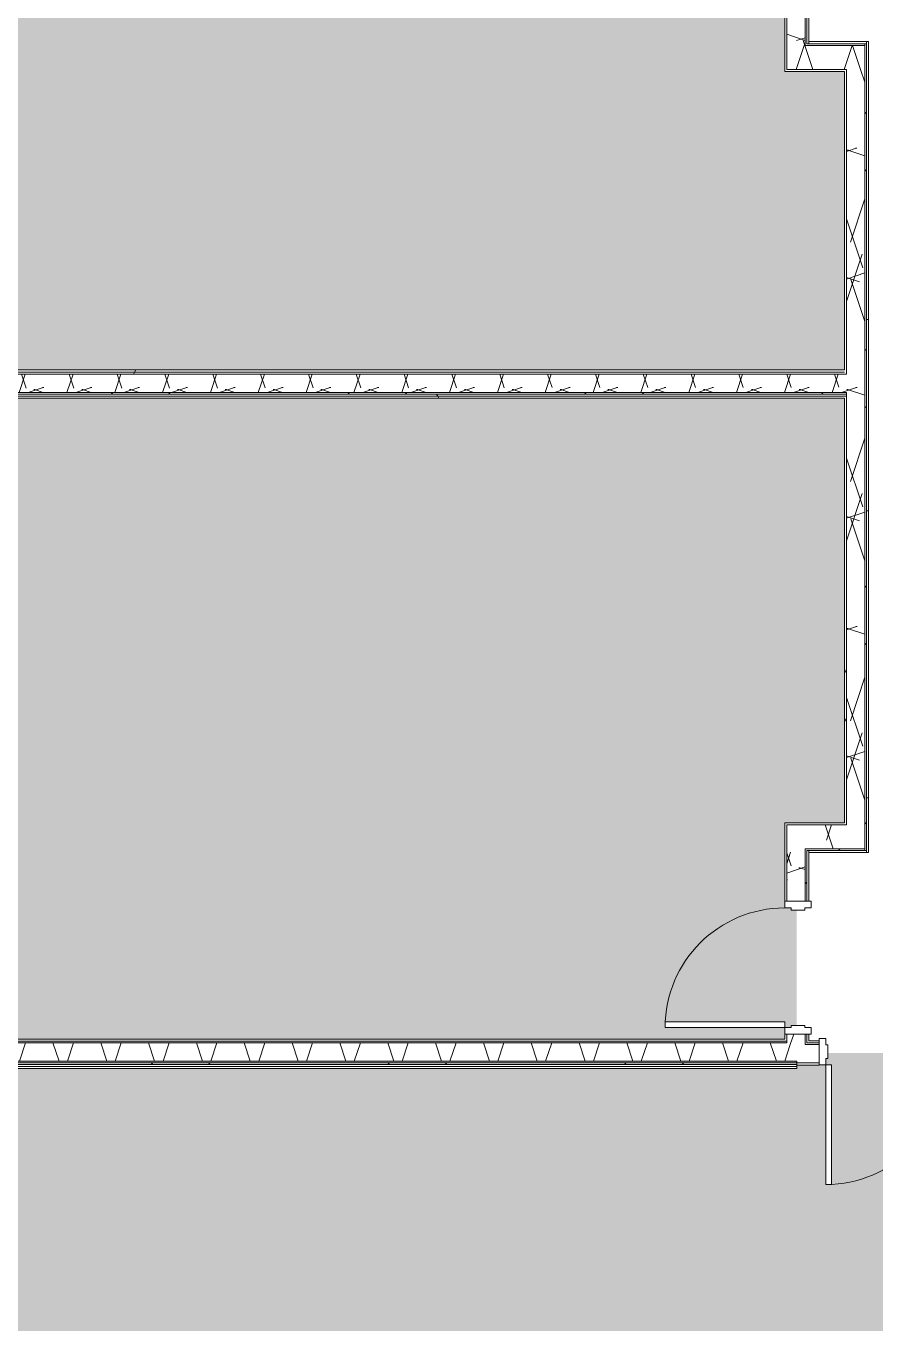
# Model space of a CAD drawing. Header units: inches. Extents: x -1551 to 2054, y 9767 to 12269.
# Drawn here: x 231 to 486.7, y 10267.5 to 10658 of the extents above; entities that cross this region are included whole.
import ezdxf

# ---------------------------------------------------------------- set-up
doc = ezdxf.new("R2010")
doc.units = ezdxf.units.IN
doc.header["$MEASUREMENT"] = 0
for name, color, linetype, lineweight in [('A-AREA-PATT-3', 83, 'Continuous', 9), ('A-AREA-PATT-4', 233, 'Continuous', 9), ('A-AREA-PATT-5', 153, 'Continuous', 9), ('A-DOOR', 31, 'Continuous', 9), ('A-DOOR-FRAM', 31, 'Continuous', 9), ('A-WALL', 113, 'Continuous', 9), ('A-WALL-PATT-1', 8, 'Continuous', 9), ('A-WALL-PATT-2', 253, 'Continuous', 9), ('A-WALL-PATT-5', 111, 'Continuous', 9), ('I-WALL', 2, 'Continuous', 9), ('I-WALL-1', 1, 'Continuous', 5)]:
    doc.layers.add(name, color=color, linetype=linetype, lineweight=lineweight)
pattern_1 = [(161.57, (3966.5794, 1.8), (-14.4010124, -0.0012439), [0, -102.456, 11.376, 0]), (18.43, (3962.9794, 1.8), (-14.4010124, 0.0012439), [0, -102.456, 11.376, 0]), (108.43, (3966.5794, 1.8), (7.1973965, -36.003153), [34.146, -79.686]), (71.57, (3962.9794, 1.8), (7.1973965, 36.003153), [34.146, -79.686])]
pattern_2 = [(45, (3964.78, 0), (-35.63818, 35.63818), []), (45, (3964.78, 54), (-35.63818, 35.63818), [])]
pattern_3 = [(0, (3964.78, 0), (115.2, 28.8), [4.752, -81.648, 4.752, -81.648, -460.8]), (0, (3964.78, 0), (115.2, 28.8), [-172.8, 4.752, -168.048, 4.752, -81.648, -201.6]), (0, (3964.78, 0), (115.2, 28.8), [-432, 4.752, -52.848, 4.752, -139.248]), (120, (4007.98, 14.4), (-82.54153, 85.36613), [4.752, -81.648, 4.752, -81.648, -460.8]), (120, (4007.98, 14.4), (-82.54153, 85.36613), [-172.8, 4.752, -168.048, 4.752, -81.648, -201.6]), (120, (4007.98, 14.4), (-82.54153, 85.36613), [-432, 4.752, -52.848, 4.752, -139.248]), (240, (4022.38, 72), (-32.65847, -114.16613), [4.752, -81.648, 4.752, -81.648, -460.8]), (240, (4022.38, 72), (-32.65847, -114.16613), [-172.8, 4.752, -168.048, 4.752, -81.648, -201.6]), (240, (4022.38, 72), (-32.65847, -114.16613), [-432, 4.752, -52.848, 4.752, -139.248])]

# ---------------------------------------------------------------- blocks, each defined once
blk = doc.blocks.new('HOLLOW METAL - UNIT DOOR-2191978-KEY PLAN - 1ST FLOOR')
at = {"layer": 'A-DOOR'}
for p, q in [((18, 39.875), (16.25, 39.875)), ((16.25, 39.875), (16.25, 3.875)), ((18, 3.875), (18, 39.875)), ((16.25, 3.875), (18, 3.875))]:
    blk.add_line(p, q, dxfattribs=at)
blk.add_arc((18, 3.875), 36, 90, 180, dxfattribs=at)
at = {"layer": 'A-DOOR-FRAM'}
for p, q in [((-18, 3.875), (-20, 3.875)), ((-20, 3.875), (-20, -4.125)), ((-18, 1.9375), (-18, 3.875)), ((-17.375, 1.9375), (-18, 1.9375)), ((-17.375, -2.1875), (-17.375, 1.9375)), ((18, 1.9375), (17.375, 1.9375)), ((17.375, 1.9375), (17.375, -2.1875)), ((18, 3.875), (18, 1.9375)), ((20, 3.875), (18, 3.875)), ((20, -4.125), (20, 3.875)), ((-18, -4.125), (-18, -2.1875)), ((-18, -2.1875), (-17.375, -2.1875)), ((17.375, -2.1875), (18, -2.1875)), ((18, -2.1875), (18, -4.125)), ((-20, -4.125), (-18, -4.125)), ((18, -4.125), (20, -4.125))]:
    blk.add_line(p, q, dxfattribs=at)
blk = doc.blocks.new('HOLLOW METAL - UNIT DOOR-2191977-KEY PLAN - 1ST FLOOR')
at = {"layer": 'A-DOOR'}
for p, q in [((16.25, -3.875), (18, -3.875)), ((16.25, -39.875), (16.25, -3.875)), ((18, -3.875), (18, -39.875)), ((18, -39.875), (16.25, -39.875))]:
    blk.add_line(p, q, dxfattribs=at)
blk.add_arc((18, -3.875), 36, 180, 270, dxfattribs=at)
at = {"layer": 'A-DOOR-FRAM'}
for p, q in [((-20, 4.125), (-18, 4.125)), ((-20, -3.875), (-20, 4.125)), ((-18, 4.125), (-18, 2.1875)), ((18, 4.125), (20, 4.125)), ((18, 2.1875), (18, 4.125)), ((20, 4.125), (20, -3.875)), ((-18, 2.1875), (-17.375, 2.1875)), ((-17.375, 2.1875), (-17.375, -1.9375)), ((17.375, 2.1875), (18, 2.1875)), ((17.375, -1.9375), (17.375, 2.1875)), ((-18, -3.875), (-20, -3.875)), ((-18, -1.9375), (-18, -3.875)), ((-17.375, -1.9375), (-18, -1.9375)), ((18, -1.9375), (17.375, -1.9375)), ((18, -3.875), (18, -1.9375)), ((20, -3.875), (18, -3.875))]:
    blk.add_line(p, q, dxfattribs=at)

msp = doc.modelspace()

# ---------------------------------------------------------------- hatches: boundary and pattern name
at = {"layer": 'A-AREA-PATT-3'}
h = msp.add_hatch(color=256, dxfattribs=at)
h.paths.add_polyline_path([(560.31, 10017.71), (621.62, 10017.71), (621.62, 10373.41), (552.02, 10373.41), (552.02, 10345.21), (507.86, 10345.21), (507.86, 10347.15), (507.23, 10347.15), (507.23, 10348.84), (472.48, 10348.84), (472.48, 10347.15), (471.86, 10347.15), (471.86, 10345.21), (463.11, 10345.21), (463.11, 10344.15), (141.58, 10344.15), (141.46, 10204.14), (141.58, 10204.01), (141.46, 10203.39), (138.77, 10203.39), (138.77, 10167.39), (141.58, 10167.39), (141.46, 10166.76), (141.58, 10166.62), (141.58, 10017.71), (449.12, 10017.71), (449.12, 10038.53), (476.99, 10038.53), (476.99, 10017.71), (500.61, 10017.71)], flags=0)
h.paths.add_polyline_path([(473.61, 10309.21), (471.86, 10309.21), (471.86, 10345.21), (473.61, 10345.21), (473.61, 10326.98)], flags=0)
at = {"layer": 'A-AREA-PATT-4'}
h = msp.add_hatch(color=256, dxfattribs=at)
h.paths.add_polyline_path([(459.48, 10356.5), (423.48, 10356.5), (423.48, 10358.25), (459.48, 10358.25), (459.48, 10357.13)], flags=0)
h.paths.add_polyline_path([(141.58, 10353.03), (459.48, 10353.03), (459.48, 10356.5), (461.42, 10356.5), (461.42, 10357.13), (463.11, 10357.13), (463.11, 10391.88), (461.42, 10391.88), (461.42, 10392.5), (459.48, 10392.5), (459.48, 10418.16), (477.48, 10418.16), (477.48, 10545.94), (141.58, 10545.94), (141.58, 10387.59), (162.39, 10387.59), (162.39, 10359.71), (141.58, 10359.71), (141.58, 10355.55)], flags=0)
at = {"layer": 'A-AREA-PATT-5'}
h = msp.add_hatch(color=256, dxfattribs=at)
h.paths.add_polyline_path([(141.58, 10554.44), (477.48, 10554.44), (477.48, 10644.28), (459.48, 10644.28), (459.48, 10669.94), (461.42, 10669.94), (461.42, 10670.56), (463.11, 10670.56), (463.11, 10705.31), (461.42, 10705.31), (461.42, 10705.94), (459.48, 10705.94), (459.48, 10717.06), (477.48, 10717.06), (477.48, 10833.75), (141.58, 10833.75), (141.58, 10743.13), (162.39, 10743.13), (162.39, 10715.25), (141.58, 10715.25), (141.58, 10591.24)], flags=0)
h.paths.add_polyline_path([(433.08, 10704.19), (423.48, 10704.19), (423.48, 10705.94), (459.48, 10705.94), (459.48, 10704.19)], flags=0)
at = {"layer": 'A-WALL-PATT-1'}
h = msp.add_hatch(dxfattribs=at)
h.set_pattern_fill('FP_17', color=256, style=0, pattern_type=2)
h.set_pattern_definition(pattern_2)
h.paths.add_polyline_path([(162.93, 10345.4), (463.11, 10345.4), (463.11, 10345.9), (140.96, 10345.9), (140.96, 10345.4), (141.46, 10345.4)], flags=0)
at = {"layer": 'A-WALL-PATT-2'}
h = msp.add_hatch(dxfattribs=at)
h.set_pattern_fill('FP_4', color=256, style=0, pattern_type=2)
h.set_pattern_definition(pattern_1)
h.paths.add_polyline_path([(458.4, 10346.4), (463.11, 10346.4), (463.11, 10351.34), (460.11, 10351.34), (460.11, 10351.9), (140.96, 10351.84), (140.96, 10346.4), (449.96, 10346.4)], flags=0)
at = {"layer": 'A-WALL-PATT-5'}
h = msp.add_hatch(dxfattribs=at)
h.set_pattern_fill('FP_4', color=256, style=0, pattern_type=2)
h.set_pattern_definition(pattern_1)
h.paths.add_polyline_path([(460.15, 10652.15), (465.61, 10652.15), (465.54, 10667.94), (460.11, 10667.94), (460.11, 10652.15)], flags=0)
h.paths.add_polyline_path([(460.11, 10707.94), (465.61, 10707.94), (465.61, 10710.94), (460.11, 10710.94), (460.11, 10709.81)], flags=0)
h = msp.add_hatch(dxfattribs=at)
h.set_pattern_fill('FP_17', color=256, style=0, pattern_type=2)
h.set_pattern_definition(pattern_2)
h.paths.add_polyline_path([(466.11, 10652.65), (466.11, 10667.94), (465.61, 10667.94), (465.61, 10652.65), (465.98, 10652.65)], flags=0)
h.paths.add_polyline_path([(466.11, 10707.94), (466.11, 10710.44), (465.61, 10710.43), (465.61, 10707.94)], flags=0)
h = msp.add_hatch(dxfattribs=at)
h.set_pattern_fill('FP_17', color=256, style=0, pattern_type=2)
h.set_pattern_definition(pattern_2)
h.paths.add_polyline_path([(483.98, 10409.79), (484.11, 10409.81), (484.08, 10652.65), (483.61, 10652.65), (483.61, 10409.79)], flags=0)
h = msp.add_hatch(dxfattribs=at)
h.set_pattern_fill('FP_3', color=256, style=0, pattern_type=2)
h.set_pattern_definition(pattern_3)
h.paths.add_polyline_path([(484.73, 10409.16), (484.73, 10653.28), (484.11, 10653.28), (484.13, 10409.16)], flags=0)
h = msp.add_hatch(dxfattribs=at)
h.set_pattern_fill('FP_4', color=256, style=0, pattern_type=2)
h.set_pattern_definition(pattern_1)
h.paths.add_polyline_path([(478.11, 10644.9), (483.61, 10644.9), (483.61, 10652.15), (460.11, 10652.15), (460.11, 10644.9), (470.94, 10644.9)], flags=0)
h = msp.add_hatch(dxfattribs=at)
h.set_pattern_fill('FP_4', color=256, style=0, pattern_type=2)
h.set_pattern_definition(pattern_1)
h.paths.add_polyline_path([(478.11, 10417.54), (483.61, 10417.54), (483.6, 10644.9), (478.11, 10644.9), (478.11, 10417.54)], flags=0)
h = msp.add_hatch(dxfattribs=at)
h.set_pattern_fill('FP_3', color=256, style=0, pattern_type=2)
h.set_pattern_definition(pattern_3)
h.paths.add_polyline_path([(478.11, 10418.16), (478.07, 10546.56), (477.48, 10546.56), (477.48, 10418.16)], flags=0)
h.paths.add_polyline_path([(478.11, 10553.19), (478.11, 10644.28), (477.48, 10644.28), (477.48, 10553.19)], flags=0)
h = msp.add_hatch(dxfattribs=at)
h.set_pattern_fill('FP_3', color=256, style=0, pattern_type=2)
h.set_pattern_definition(pattern_3)
h.paths.add_polyline_path([(402.85, 10553.81), (477.48, 10553.81), (477.48, 10554.44), (140.96, 10554.44), (140.96, 10553.81), (383.88, 10553.81)], flags=0)
h = msp.add_hatch(dxfattribs=at)
h.set_pattern_fill('FP_3', color=256, style=0, pattern_type=2)
h.set_pattern_definition(pattern_3)
h.paths.add_polyline_path([(402.38, 10553.19), (477.48, 10553.19), (477.48, 10553.81), (140.96, 10553.81), (140.96, 10553.19), (383.45, 10553.19)], flags=0)
h = msp.add_hatch(dxfattribs=at)
h.set_pattern_fill('FP_4', color=256, style=0, pattern_type=2)
h.set_pattern_definition(pattern_1)
h.paths.add_polyline_path([(478.11, 10547.69), (478.11, 10553.19), (140.96, 10553.19), (140.96, 10547.69), (477.77, 10547.69)], flags=0)
h = msp.add_hatch(dxfattribs=at)
h.set_pattern_fill('FP_17', color=256, style=0, pattern_type=2)
h.set_pattern_definition(pattern_2)
h.paths.add_polyline_path([(478.11, 10547.19), (478.11, 10547.69), (140.96, 10547.69), (140.96, 10547.19), (478.08, 10547.19)], flags=0)
h = msp.add_hatch(dxfattribs=at)
h.set_pattern_fill('FP_3', color=256, style=0, pattern_type=2)
h.set_pattern_definition(pattern_3)
h.paths.add_polyline_path([(478.11, 10546.56), (478.11, 10547.19), (140.96, 10547.19), (140.96, 10546.56), (478.07, 10546.56)], flags=0)
h = msp.add_hatch(dxfattribs=at)
h.set_pattern_fill('FP_3', color=256, style=0, pattern_type=2)
h.set_pattern_definition(pattern_3)
h.paths.add_polyline_path([(433.08, 10545.94), (477.48, 10545.94), (477.48, 10546.56), (140.96, 10546.56), (140.96, 10545.94), (417.96, 10545.94)], flags=0)
h = msp.add_hatch(dxfattribs=at)
h.set_pattern_fill('FP_4', color=256, style=0, pattern_type=2)
h.set_pattern_definition(pattern_1)
h.paths.add_polyline_path([(478.11, 10410.29), (483.61, 10410.29), (483.61, 10417.54), (460.11, 10417.54), (460.11, 10410.29), (466.85, 10410.29)], flags=0)
h = msp.add_hatch(dxfattribs=at)
h.set_pattern_fill('FP_4', color=256, style=0, pattern_type=2)
h.set_pattern_definition(pattern_1)
h.paths.add_polyline_path([(460.11, 10351.34), (465.61, 10351.34), (465.54, 10354.5), (460.11, 10354.5), (460.11, 10351.84)], flags=0)
h.paths.add_polyline_path([(460.11, 10394.5), (465.61, 10394.5), (465.61, 10410.29), (460.11, 10410.29), (460.11, 10409.16)], flags=0)
h = msp.add_hatch(dxfattribs=at)
h.set_pattern_fill('FP_17', color=256, style=0, pattern_type=2)
h.set_pattern_definition(pattern_2)
h.paths.add_polyline_path([(466.85, 10409.79), (483.61, 10409.79), (483.61, 10410.29), (465.61, 10410.29), (465.61, 10409.79), (466.73, 10409.79)], flags=0)
h = msp.add_hatch(dxfattribs=at)
h.set_pattern_fill('FP_17', color=256, style=0, pattern_type=2)
h.set_pattern_definition(pattern_2)
h.paths.add_polyline_path([(465.61, 10351.9), (466.11, 10352.01), (466.09, 10352.4), (465.61, 10352.4)], flags=0)
h.paths.add_polyline_path([(466.11, 10352.46), (466.11, 10354.5), (465.61, 10354.5), (465.61, 10352.46)], flags=0)
h.paths.add_polyline_path([(466.11, 10394.5), (466.11, 10409.79), (465.61, 10409.76), (465.61, 10394.5)], flags=0)
h = msp.add_hatch(dxfattribs=at)
h.set_pattern_fill('FP_4', color=256, style=0, pattern_type=2)
h.set_pattern_definition(pattern_1)
h.paths.add_polyline_path([(509.86, 10345.84), (551.4, 10345.84), (551.4, 10351.34), (509.86, 10351.28), (509.86, 10347.15)], flags=0)
h.paths.add_polyline_path([(465.61, 10345.84), (469.86, 10345.84), (469.86, 10351.34), (463.11, 10351.34), (463.11, 10345.84)], flags=0)
at = {"layer": 'I-WALL-1'}
for points in [[(458.4, 10351.9), (460.11, 10351.9), (460.11, 10352.4), (140.96, 10352.4), (140.96, 10351.9), (449.96, 10351.9)], [(458.4, 10345.9), (463.11, 10345.9), (463.11, 10346.4), (140.96, 10346.4), (140.96, 10345.9), (449.96, 10345.9)]]:
    msp.add_hatch(color=256, dxfattribs=at).paths.add_polyline_path(points, flags=0)

# ---------------------------------------------------------------- linework, layer by layer
at = {"layer": 'A-WALL'}
for p, q in [((460.11, 10667.94), (460.11, 10644.9)), ((465.61, 10667.94), (465.61, 10652.15)), ((466.11, 10667.94), (466.11, 10652.65)), ((484.11, 10652.65), (466.11, 10652.65)), ((466.73, 10652.65), (466.73, 10653.28)), ((483.61, 10652.65), (483.61, 10409.79)), ((484.11, 10653.28), (484.11, 10409.16)), ((483.61, 10652.15), (465.61, 10652.15)), ((478.11, 10644.9), (460.11, 10644.9)), ((478.11, 10644.9), (478.11, 10553.19)), ((477.48, 10553.81), (140.96, 10553.81)), ((478.11, 10553.19), (140.96, 10553.19)), ((478.11, 10547.69), (140.96, 10547.69)), ((478.11, 10547.19), (140.96, 10547.19)), ((478.11, 10547.69), (478.11, 10417.54)), ((478.11, 10546.56), (140.96, 10546.56)), ((460.11, 10394.5), (460.11, 10417.54)), ((478.11, 10417.54), (460.11, 10417.54)), ((465.61, 10394.5), (465.61, 10410.29)), ((483.61, 10410.29), (465.61, 10410.29)), ((466.11, 10394.5), (466.11, 10409.79)), ((484.11, 10409.79), (466.11, 10409.79)), ((466.73, 10409.16), (466.73, 10409.79)), ((460.11, 10352.4), (140.96, 10352.4)), ((460.11, 10351.9), (140.96, 10351.9)), ((460.11, 10351.9), (460.11, 10354.5)), ((465.61, 10351.34), (465.61, 10354.5)), ((466.11, 10351.84), (466.11, 10354.5)), ((469.86, 10351.84), (466.11, 10351.84)), ((469.86, 10351.34), (465.61, 10351.34)), ((463.11, 10346.4), (140.96, 10346.4)), ((463.11, 10345.9), (140.96, 10345.9)), ((463.11, 10345.4), (140.96, 10345.4)), ((463.11, 10344.78), (140.96, 10344.78)), ((463.11, 10345.4), (463.11, 10346.4)), ((469.86, 10345.84), (463.11, 10345.84))]:
    msp.add_line(p, q, dxfattribs=at)
at = {"layer": 'I-WALL'}
for p, q in [((459.48, 10667.94), (459.48, 10644.28)), ((466.73, 10653.28), (466.73, 10667.94)), ((484.73, 10653.28), (466.73, 10653.28)), ((484.73, 10409.16), (484.73, 10653.28)), ((459.48, 10644.28), (477.48, 10644.28)), ((477.48, 10644.28), (477.48, 10554.44)), ((477.48, 10554.44), (140.96, 10554.44)), ((140.96, 10545.94), (477.48, 10545.94)), ((477.48, 10545.94), (477.48, 10418.16)), ((459.48, 10418.16), (459.48, 10394.5)), ((477.48, 10418.16), (459.48, 10418.16)), ((466.73, 10394.5), (466.73, 10409.16)), ((466.73, 10409.16), (484.73, 10409.16)), ((459.48, 10353.03), (140.96, 10353.03)), ((459.48, 10354.5), (459.48, 10353.03)), ((466.73, 10352.46), (466.73, 10354.5)), ((469.86, 10352.46), (466.73, 10352.46)), ((140.96, 10344.15), (463.11, 10344.15)), ((463.11, 10344.15), (463.11, 10345.21)), ((463.11, 10345.21), (469.86, 10345.21))]:
    msp.add_line(p, q, dxfattribs=at)

# ---------------------------------------------------------------- block references
at = {"layer": 'A-DOOR'}
for name, p, rotation in [('HOLLOW METAL - UNIT DOOR-2191977-KEY PLAN - 1ST FLOOR', (463.36, 10374.5), 270.0000000000132), ('HOLLOW METAL - UNIT DOOR-2191978-KEY PLAN - 1ST FLOOR', (489.86, 10349.09), 180)]:
    msp.add_blockref(name, p, dxfattribs=dict(at, rotation=rotation))

doc.saveas('drawing.dxf')
